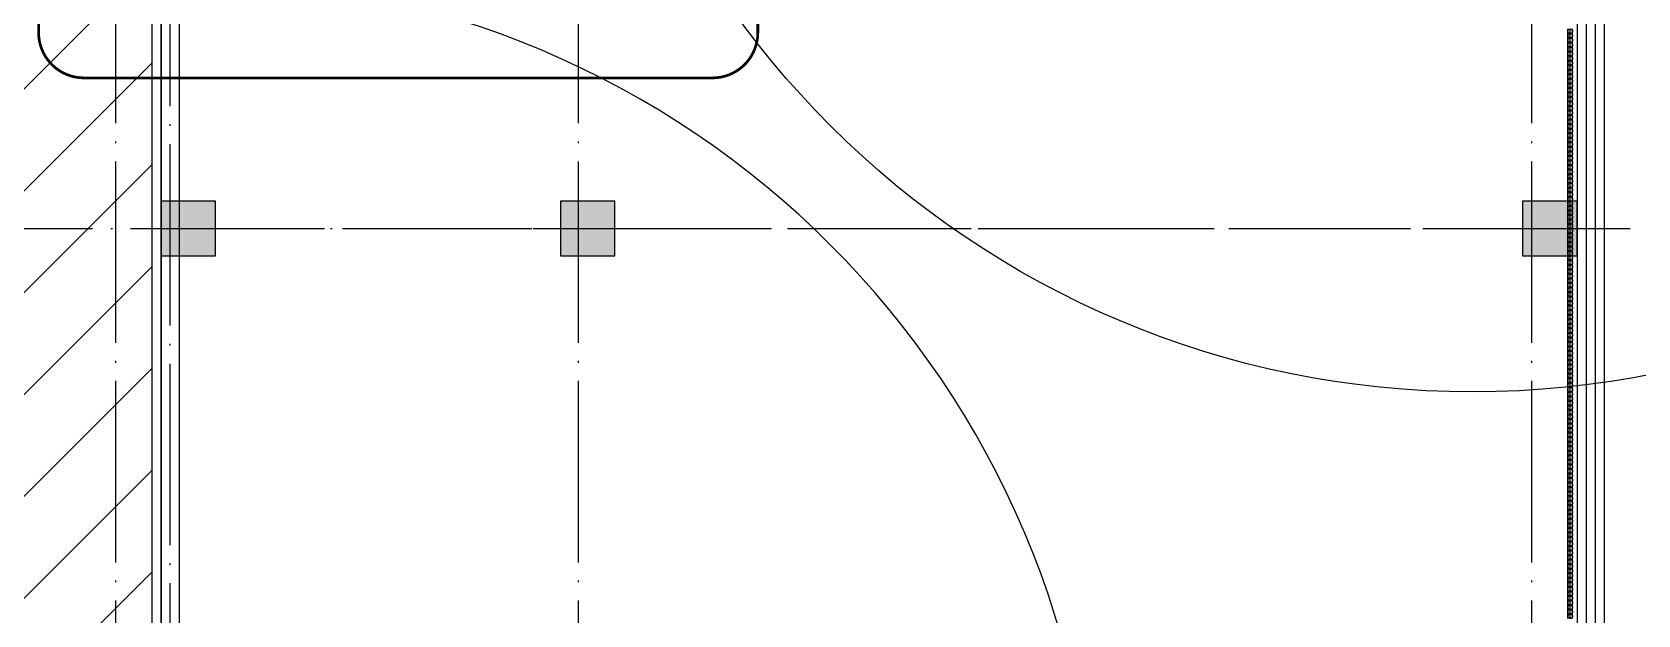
# Model space of a CAD drawing. Extents: x -1313754 to 847533, y 489853 to 941203.
# Drawn here: x -85376 to -67684, y 761861 to 768285 of the extents above; entities that cross this region are included whole.
import ezdxf

# ---------------------------------------------------------------- set-up
doc = ezdxf.new("R2010")
doc.units = 0
doc.header["$LTSCALE"] = 1000
doc.header["$MEASUREMENT"] = 0
doc.linetypes.add('DASH', pattern=[0.35, 0.25, -0.1])
doc.linetypes.add('DOTE', pattern=[2.42, 2, -0.2, 0.02, -0.2])
for name, color, linetype in [('A-AXIS-DOTE', 14, 'DOTE'), ('A-AXIS-DP', 126, 'Continuous'), ('A-HATCH-2', 251, 'Continuous'), ('A-HRAIL', 173, 'Continuous'), ('A-LIN-V', 9, 'Continuous'), ('A-WINDOW', 140, 'Continuous'), ('AS-COLN', 6, 'Continuous'), ('AS-WALL', 40, 'Continuous'), ('AS-结构边线层', 200, 'Continuous'), ('CURTWALL', 4, 'Continuous'), ('DIM_ELEV', 3, 'Continuous'), ('PUB_HATCH', 8, 'Continuous'), ('SB_ZF消火栓', 10, 'Continuous')]:
    doc.layers.add(name, color=color, linetype=linetype)

# ---------------------------------------------------------------- blocks, each defined once
blk = doc.blocks.new('dote')
at = {"layer": 'A-AXIS-DOTE'}
for p, q in [((141382.2, -69000), (141382.2, 36662.3)), ((151882.2, -69000), (151882.2, 36662.3)), ((136282.2, -69000), (136282.2, 36606.4)), ((136882.2, -68810), (136882.2, 36400)), ((134026.4, -38700), (158590, -38700))]:
    blk.add_line(p, q, dxfattribs=at)
blk = doc.blocks.new('43243')
at = {"layer": 'AS-结构边线层'}
blk.add_lwpolyline([(-70554, 782920), (-70554, 774520), (-68354, 774520), (-68354, 741420), (-80454, 741420), (-80454, 741720), (-80554, 741720), (-80554, 741920), (-82854, 741920), (-82854, 741720), (-83154, 741720), (-83154, 741420), (-83954, 741420), (-83954, 741420), (-83954, 832020)], dxfattribs=at)
blk = doc.blocks.new('3132')
at = {"layer": 'DIM_ELEV', "linetype": 'DASH', "const_width": 30}
blk.add_lwpolyline([(-84804, 775300), (-77880, 775300, -0.414214), (-77380, 774800), (-77380, 768280, -0.414214), (-77880, 767780), (-84804, 767780, -0.414214), (-85304, 768280), (-85304, 774800, -0.414214)], format="xyb", close=True, dxfattribs=at)
blk = doc.blocks.new('A$C5D961328')
at = {"layer": 'A-LIN-V', "ltscale": 500}
blk.add_circle((350, 40), 10001, dxfattribs=at)
blk = doc.blocks.new('234243242332')
at = {"layer": 'SB_ZF消火栓', "rotation": 180}
blk.add_blockref('A$C5D961328', (-69154, 774360), dxfattribs=at)
at = {"layer": 'SB_ZF消火栓', "xscale": -1, "rotation": 270}
blk.add_blockref('A$C5D961328', (-83694, 758520), dxfattribs=at)
blk = doc.blocks.new('w4324323333')
at = {"layer": 'AS-COLN'}
for p, q in [((-83354, 766420), (-83954, 766420)), ((-83954, 766420), (-83954, 765820)), ((-83354, 765820), (-83354, 766420)), ((-78954, 766420), (-79554, 766420)), ((-79554, 766420), (-79554, 765820)), ((-78954, 765820), (-78954, 766420)), ((-68354, 766420), (-68954, 766420)), ((-68954, 766420), (-68954, 765820)), ((-68354, 765820), (-68354, 766420)), ((-83954, 765820), (-83354, 765820)), ((-79554, 765820), (-78954, 765820)), ((-68954, 765820), (-68354, 765820))]:
    blk.add_line(p, q, dxfattribs=at)
blk = doc.blocks.new('99平面图例外参$0$$LinePat$圆环')
for points in [[(0, 150), (300, 150)], [(0, 0), (300, 0)], [(0, -150), (300, -150)]]:
    blk.add_lwpolyline(points)
at = {"color": 0}
blk.add_circle((150, 0), 150, dxfattribs=at)

msp = doc.modelspace()

# ---------------------------------------------------------------- hatches: boundary and pattern name
at = {"layer": 'A-HATCH-2'}
h = msp.add_hatch(dxfattribs=at)
h.set_pattern_fill('ANSI31', color=256, scale=500)
h.set_pattern_definition([(45, (0, 0), (-561.266, 561.266), [])])
h.paths.add_polyline_path([(-84054.2, 832520), (-91980, 832520), (-91980, 741120), (-84054.2, 741120)])
at = {"layer": 'PUB_HATCH'}
for points in [[(-83954.2, 765820), (-83354.2, 765820), (-83354.2, 766420), (-83954.2, 766420)], [(-79554.2, 765820), (-78954.2, 765820), (-78954.2, 766420), (-79554.2, 766420)], [(-68954.2, 765820), (-68354.2, 765820), (-68354.2, 766420), (-68954.2, 766420)]]:
    msp.add_hatch(color=256, dxfattribs=at).paths.add_polyline_path(points)

# ---------------------------------------------------------------- linework, layer by layer
at = {"layer": 'A-HATCH-2'}
msp.add_lwpolyline([(-84054.2, 832520), (-91980, 832520), (-91980, 741120), (-84054.2, 741120)], close=True, dxfattribs=at)
at = {"layer": 'AS-WALL'}
for p, q in [((-83954.2, 769420), (-83954.2, 751120)), ((-83754.2, 769320), (-83754.2, 751220))]:
    msp.add_line(p, q, dxfattribs=at)
at = {"layer": 'AS-WALL', "linetype": 'DASH', "ltscale": 2}
msp.add_lwpolyline([(-84054.2, 766120), (-68654.2, 766120)], dxfattribs=at)
at = {"layer": 'CURTWALL'}
for p, q in [((-68354.2, 774220), (-68354.2, 741820)), ((-68254.2, 774220), (-68254.2, 741820)), ((-68154.2, 774220), (-68154.2, 741820)), ((-68054.2, 774220), (-68054.2, 741820))]:
    msp.add_line(p, q, dxfattribs=at)

# ---------------------------------------------------------------- block references
at = {"layer": 'A-AXIS-DP'}
msp.add_blockref('3132', (0, 0), dxfattribs=at)
at = {"layer": 'A-HRAIL', "xscale": 0.16666666660141, "yscale": 0.16666666660141, "zscale": 0.16666666660141, "rotation": 90}
for p in [(-68429.2, 768270), (-68429.2, 768220), (-68429.2, 768170), (-68429.2, 768120), (-68429.2, 768070), (-68429.2, 768020), (-68429.2, 767970), (-68429.2, 767920), (-68429.2, 767870), (-68429.2, 767820), (-68429.2, 767770), (-68429.2, 767720), (-68429.2, 767670), (-68429.2, 767620), (-68429.2, 767570), (-68429.2, 767520), (-68429.2, 767470), (-68429.2, 767420), (-68429.2, 767370), (-68429.2, 767320), (-68429.2, 767270), (-68429.2, 767220), (-68429.2, 767170), (-68429.2, 767120), (-68429.2, 767070), (-68429.2, 767020), (-68429.2, 766970), (-68429.2, 766920), (-68429.2, 766870), (-68429.2, 766820), (-68429.2, 766770), (-68429.2, 766720), (-68429.2, 766670), (-68429.2, 766620), (-68429.2, 766570), (-68429.2, 766520), (-68429.2, 766470), (-68429.2, 766420), (-68429.2, 766370), (-68429.2, 766320), (-68429.2, 766270), (-68429.2, 766220), (-68429.2, 766170), (-68429.2, 766120), (-68429.2, 766070), (-68429.2, 766020), (-68429.2, 765970), (-68429.2, 765920), (-68429.2, 765870), (-68429.2, 765820), (-68429.2, 765770), (-68429.2, 765720), (-68429.2, 765670), (-68429.2, 765620), (-68429.2, 765570), (-68429.2, 765520), (-68429.2, 765470), (-68429.2, 765420), (-68429.2, 765370), (-68429.2, 765320), (-68429.2, 765270), (-68429.2, 765220), (-68429.2, 765170), (-68429.2, 765120), (-68429.2, 765070), (-68429.2, 765020), (-68429.2, 764970), (-68429.2, 764920), (-68429.2, 764870), (-68429.2, 764820), (-68429.2, 764770), (-68429.2, 764720), (-68429.2, 764670), (-68429.2, 764620), (-68429.2, 764570), (-68429.2, 764520), (-68429.2, 764470), (-68429.2, 764420), (-68429.2, 764370), (-68429.2, 764320), (-68429.2, 764270), (-68429.2, 764220), (-68429.2, 764170), (-68429.2, 764120), (-68429.2, 764070), (-68429.2, 764020), (-68429.2, 763970), (-68429.2, 763920), (-68429.2, 763870), (-68429.2, 763820), (-68429.2, 763770), (-68429.2, 763720), (-68429.2, 763670), (-68429.2, 763620), (-68429.2, 763570), (-68429.2, 763520), (-68429.2, 763470), (-68429.2, 763420), (-68429.2, 763370), (-68429.2, 763320), (-68429.2, 763270), (-68429.2, 763220), (-68429.2, 763170), (-68429.2, 763120), (-68429.2, 763070), (-68429.2, 763020), (-68429.2, 762970), (-68429.2, 762920), (-68429.2, 762870), (-68429.2, 762820), (-68429.2, 762770), (-68429.2, 762720), (-68429.2, 762670), (-68429.2, 762620), (-68429.2, 762570), (-68429.2, 762520), (-68429.2, 762470), (-68429.2, 762420), (-68429.2, 762370), (-68429.2, 762320), (-68429.2, 762270), (-68429.2, 762220), (-68429.2, 762170), (-68429.2, 762120), (-68429.2, 762070), (-68429.2, 762020), (-68429.2, 761970), (-68429.2, 761920), (-68429.2, 761870), (-68429.2, 761820)]:
    msp.add_blockref('99平面图例外参$0$$LinePat$圆环', p, dxfattribs=at)
at = {"layer": 'A-WINDOW'}
msp.add_blockref('43243', (0, 0), dxfattribs=at)
at = {"layer": 'AS-COLN'}
msp.add_blockref('w4324323333', (0, 0), dxfattribs=at)
at = {"layer": 'AS-WALL'}
msp.add_blockref('dote', (-220736.4, 804820), dxfattribs=at)
at = {"layer": 'SB_ZF消火栓', "linetype": 'Continuous'}
msp.add_blockref('234243242332', (0, 0), dxfattribs=at)

doc.saveas('drawing.dxf')
